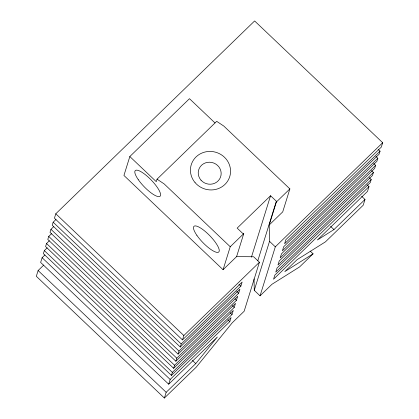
<?xml version="1.0" encoding="UTF-8"?>
<svg xmlns="http://www.w3.org/2000/svg" width="419" height="419" viewBox="0 0 419 419"><rect width="100%" height="100%" fill="white"/><g stroke="black" fill="none" stroke-linecap="round" stroke-linejoin="round"><path stroke-width="0.63" d="M43.749 265.08L38.113 270.548L36.322 276.294L164.379 398.05L196.192 367.196L232.215 322.829L244.146 311.259L259.408 262.257L253.621 256.758L236.599 256.611L223.076 269.721L123.935 175.456L129.827 156.533L189.477 98.685L214.973 122.924M44.927 254.972L42.11 257.706L40.638 262.435L168.695 384.197L217.367 336.991L195.757 363.613L166.17 392.304L164.379 398.05M47.138 247.875L44.32 250.609L43.372 253.652L171.434 375.408L231.079 317.56L229.816 321.614L170.166 379.462L168.695 384.197M49.348 240.778L46.53 243.512L45.582 246.555L173.644 368.311L233.289 310.463L232.026 314.517L172.377 372.365L171.434 375.408M51.558 233.682L48.74 236.416L47.792 239.459L175.854 361.215L235.499 303.366L234.237 307.42L174.587 365.268L173.644 368.311M53.768 226.585L50.95 229.319L50.008 232.362L178.065 354.118L237.709 296.27L236.447 300.323L176.797 358.172L175.854 361.215M55.978 219.488L53.161 222.222L52.218 225.265L180.275 347.021L239.919 289.173L238.657 293.232L179.013 351.075L178.065 354.118M378.148 149.353L380.049 151.154L284.611 243.711L285.873 239.658L381.311 147.1L382.678 142.706L254.621 20.95L55.795 213.774L54.428 218.168L182.485 339.924L242.13 282.076L240.867 286.135L181.223 343.978L180.275 347.021M310.233 251.133L313.077 253.841L299.58 266.929L271.978 284.265L260.052 295.835L254.265 290.336L269.527 241.334L269.202 224.987L282.725 211.873L289.88 188.896L223.788 126.051L216.691 121.332L157.046 179.175L156.266 181.673L129.827 156.533M182.485 339.924L183.852 335.53L259.408 262.257M223.076 269.721L230.235 246.744L243.753 233.629L242.941 233.624L237.159 228.125L270.564 195.731L276.346 201.23L276.362 202.005L269.202 224.987M236.599 256.611L243.753 233.629M251.431 257.161L270.564 195.731M257.795 260.801L276.346 201.23M260.052 295.835L275.314 246.833L382.678 142.706M361.676 196.322L364.996 199.481L363.205 205.226L325.448 241.842L297.16 259.607L284.784 271.606L313.077 253.841M367.096 184.837L368.992 186.638L367.521 191.368L317.393 239.982L333.953 229.586L364.996 199.481M369.307 177.74L371.208 179.542L370.26 182.584L274.822 275.142L273.56 279.195L368.992 186.638M371.517 170.643L373.418 172.445L372.47 175.488L277.032 268.045L275.77 272.099L371.208 179.542M373.727 163.546L375.628 165.348L374.68 168.391L279.243 260.948L277.98 265.002L373.418 172.445M375.937 156.449L377.838 158.251L376.891 161.294L281.453 253.851L280.191 257.905L375.628 165.348M380.049 151.154L379.101 154.197L283.663 246.754L282.401 250.808L377.838 158.251M276.362 202.005L289.88 188.896M157.046 179.175L164.138 183.899L230.235 246.744M330.633 226.428L333.953 229.586M269.527 241.334L275.314 246.833M238.971 284.328L240.867 286.135M236.761 291.425L238.657 293.232M235.022 298.972L236.447 300.323M232.341 305.619L234.237 307.42M230.131 312.715L232.026 314.517M227.92 319.812L229.816 321.614M55.795 213.774L183.852 335.53M53.161 222.222L181.223 343.978M192.436 360.455L195.757 363.613M50.95 229.319L179.013 351.075M48.74 236.416L176.797 358.172M46.53 243.512L174.587 365.268M44.32 250.609L172.377 372.365M42.11 257.706L170.166 379.462M38.113 270.548L166.17 392.304M254.04 278.918L254.265 290.336M196.883 235.342A17.849 4.871 45.9 0 0 218.692 252.055A17.849 4.871 45.9 0 0 203.514 230.068A17.849 4.871 45.9 0 0 196.883 235.342M138.223 179.568A17.849 4.871 45.9 0 0 160.032 196.286A17.849 4.871 45.9 0 0 144.854 174.299A17.849 4.871 45.9 0 0 138.223 179.568M201.031 180.196A11.517 10.957 17.3 0 0 220.535 177.111A11.517 10.957 17.3 0 0 207.525 162.357A11.517 10.957 17.3 0 0 201.031 180.196M195.065 182.59A20.154 19.18 17.3 0 0 229.319 177.855A20.154 19.18 17.3 0 0 207.08 151.615A20.154 19.18 17.3 0 0 195.065 182.59"/></g></svg>
